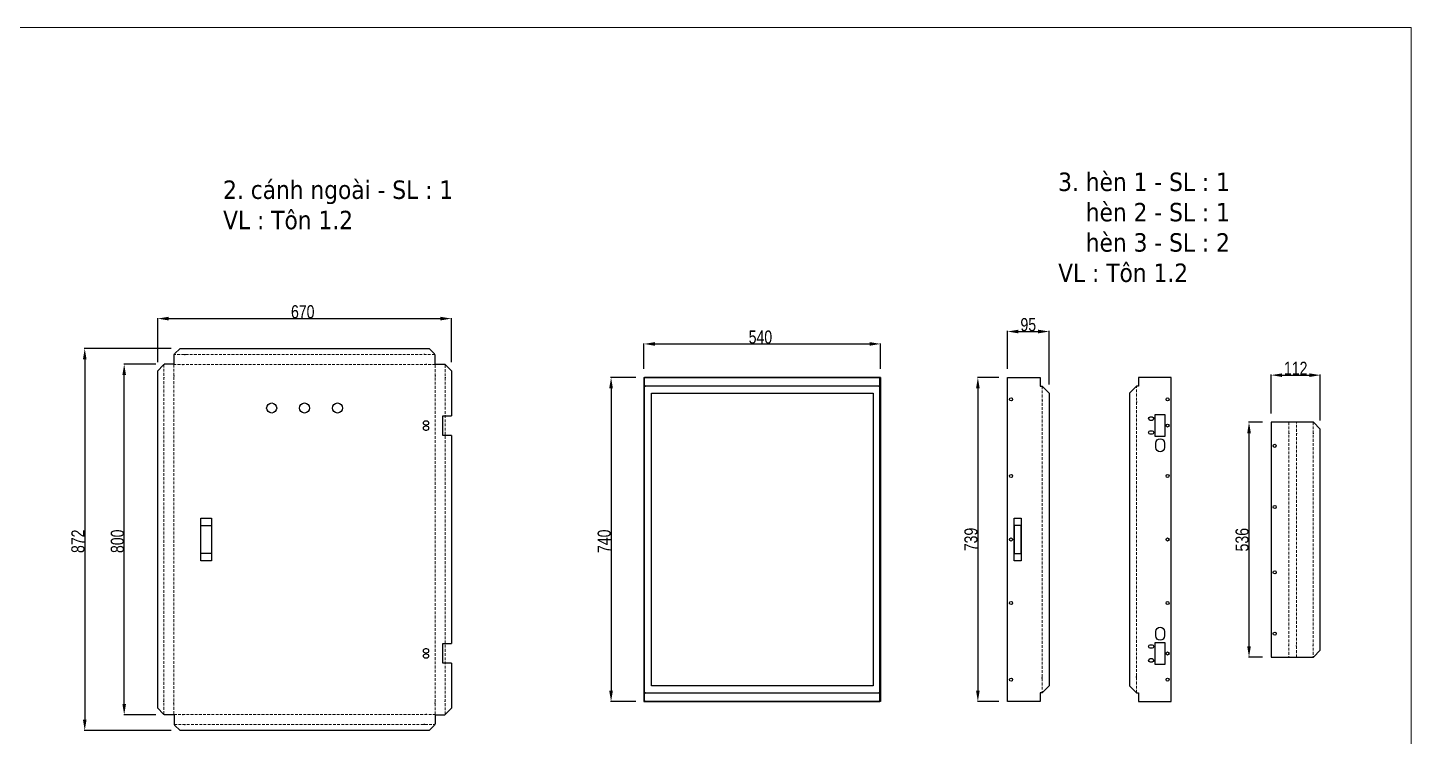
# Model space of a CAD drawing. Header units: inches. Extents: x 21 to 136330, y 8 to 58290.
# Drawn here: x 119829 to 122985, y 24653 to 26270 of the extents above; entities that cross this region are included whole.
import ezdxf
from ezdxf.enums import TextEntityAlignment as Align

# ---------------------------------------------------------------- set-up
doc = ezdxf.new("R2010")
doc.units = ezdxf.units.IN
doc.header["$MEASUREMENT"] = 0
doc.linetypes.add('HIDDEN', pattern=[9.525, 6.35, -3.175])
doc.layers.add('0 TĂNG CỨNG', color=7, linetype='Continuous', lineweight=15)
doc.layers.add('@.0.DM. NÉT ĐỨT', color=8, linetype='HIDDEN', lineweight=9)
doc.layers.add('@.0.DM. KÍCH THƯỚC', color=8, linetype='Continuous', transparency=0.2)
doc.layers.add('@.0.DM. KÍCH THƯỚC @ 1', color=8, linetype='Continuous', transparency=0.2)
for name, color, linetype in [('@.0.DM. NÉT CHÍNH', 7, 'Continuous'), ('@.DM. NÉT CẮT', 2, 'Continuous'), ('@.DM. ĐIỂM DẤU', 1, 'Continuous')]:
    doc.layers.add(name, color=color, linetype=linetype)
doc.styles.add('ARIAL', font='arial.ttf')
doc.styles.add('Note Text (ISO)', font='tahoma.ttf')
doc.styles.add('roman', font='roman.shx', dxfattribs={"width": 0.8})
doc.styles.add('Tahoma (Input Text)', font='tahoma.ttf')
doc.dimstyles.new('Kích thước Duy Mạnh', dxfattribs={"dimtxt": 30, "dimasz": 25, "dimexe": 1.25, "dimexo": 20, "dimtad": 1, "dimdec": 1, "dimtxsty": 'roman', "dimcen": 2.5, "dimclrd": 8, "dimclre": 8, "dimclrt": 2, "dimadec": 0, "dimazin": 0, "dimtfac": 1, "dimtdec": 1, "dimtix": 1, "dimtmove": 0, "dimatfit": 3, "dimfxl": 1, "dimtfillclr": 1, "dimarcsym": 0})

# ---------------------------------------------------------------- blocks, each defined once
blk = doc.blocks.new('*D1852')
at = {"layer": '@.0.DM. KÍCH THƯỚC', "color": 8, "lineweight": -2, "transparency": 16777216}
for p, q in [((121234.9, 25491.8), (121234.9, 25549.6)), ((121774.4, 25491.8), (121774.4, 25549.6))]:
    blk.add_line(p, q, dxfattribs=at)
at = {"layer": '@.0.DM. KÍCH THƯỚC', "lineweight": -2, "transparency": 16777216}
blk.add_line((121259.9, 25548.3), (121749.4, 25548.3), dxfattribs=at)
at = {"layer": '@.0.DM. KÍCH THƯỚC', "transparency": 16777216}
for points in [[(121259.9, 25552.5), (121259.9, 25544.2), (121234.9, 25548.3)], [(121749.4, 25552.5), (121749.4, 25544.2), (121774.4, 25548.3)]]:
    blk.add_solid(points, dxfattribs=at)
at = {"layer": 'Defpoints', "color": 0, "transparency": 16777216}
for p in [(121774.4, 25548.3), (121234.9, 25471.8), (121774.4, 25471.8)]:
    blk.add_point(p, dxfattribs=at)
at = {"layer": '@.0.DM. KÍCH THƯỚC', "color": 2, "transparency": 16777216, "insert": (121473.8, 25579), "char_height": 30, "attachment_point": 1, "style": 'roman'}
blk.add_mtext('540', dxfattribs=at)
blk = doc.blocks.new('*D1853')
at = {"layer": '@.0.DM. KÍCH THƯỚC', "color": 8, "lineweight": -2, "transparency": 16777216}
for p, q in [((121216.1, 25471.9), (121158.7, 25471.9)), ((121216.1, 24732.4), (121158.7, 24732.4))]:
    blk.add_line(p, q, dxfattribs=at)
at = {"layer": '@.0.DM. KÍCH THƯỚC', "lineweight": -2, "transparency": 16777216}
blk.add_line((121160, 25446.9), (121160, 24757.4), dxfattribs=at)
at = {"layer": '@.0.DM. KÍCH THƯỚC', "transparency": 16777216}
for points in [[(121155.8, 25446.9), (121164.1, 25446.9), (121160, 25471.9)], [(121155.8, 24757.4), (121164.1, 24757.4), (121160, 24732.4)]]:
    blk.add_solid(points, dxfattribs=at)
at = {"layer": 'Defpoints', "color": 0, "transparency": 16777216}
for p in [(121236.1, 25471.9), (121160, 24732.4), (121236.1, 24732.4)]:
    blk.add_point(p, dxfattribs=at)
at = {"layer": '@.0.DM. KÍCH THƯỚC', "color": 2, "transparency": 16777216, "insert": (121129.3, 25071.3), "char_height": 30, "attachment_point": 1, "rotation": 90, "style": 'roman'}
blk.add_mtext('740', dxfattribs=at)
blk = doc.blocks.new('KHUNG KT1')
at = {"color": 7}
blk.add_lwpolyline([(0, 0), (7128, 0), (7128, -5040), (0, -5040)], close=True, dxfattribs=at)
at = {"color": 1, "style": 'Tahoma (Input Text)', "flags": 8}
for tag, p in [('#03', (1514.7, -4846.3)), ('#01', (328.9, -4851.1)), ('#05', (2819, -4851.1)), ('#07', (4424, -4851.1)), ('#09', (5172.9, -4851.1)), ('#02', (189.8, -4995.1)), ('#04', (1755.3, -4995.1)), ('#06', (2727.8, -4995.1)), ('#08', (4382.7, -4995.1)), ('#10', (5172.9, -4995.1))]:
    blk.add_attdef(tag, p, '', height=60, dxfattribs=at)
blk.add_attdef('#11', text='', height=60, dxfattribs=at).set_placement((6996, -4961.6), align=Align.CENTER)
at = {"layer": '0 TĂNG CỨNG', "color": 1, "style": 'ARIAL'}
blk.add_attdef('#12', (852.8, -4987.6), '', height=60, dxfattribs=at)
blk = doc.blocks.new('*D1876')
at = {"layer": '@.0.DM. KÍCH THƯỚC', "color": 8, "lineweight": -2, "transparency": 16777216}
for p, q in [((120157, 25538), (119958.4, 25538)), ((120157, 24666.3), (119958.4, 24666.3))]:
    blk.add_line(p, q, dxfattribs=at)
at = {"layer": '@.0.DM. KÍCH THƯỚC', "lineweight": -2, "transparency": 16777216}
blk.add_line((119959.6, 25513), (119959.6, 24691.3), dxfattribs=at)
at = {"layer": '@.0.DM. KÍCH THƯỚC', "transparency": 16777216}
for points in [[(119955.5, 25513), (119963.8, 25513), (119959.6, 25538)], [(119955.5, 24691.3), (119963.8, 24691.3), (119959.6, 24666.3)]]:
    blk.add_solid(points, dxfattribs=at)
at = {"layer": 'Defpoints', "color": 0, "transparency": 16777216}
for p in [(120177, 25538), (119959.6, 24666.3), (120177, 24666.3)]:
    blk.add_point(p, dxfattribs=at)
at = {"layer": '@.0.DM. KÍCH THƯỚC', "color": 2, "transparency": 16777216, "insert": (119929, 25071.3), "char_height": 30, "attachment_point": 1, "rotation": 90, "style": 'roman'}
blk.add_mtext('872', dxfattribs=at)
blk = doc.blocks.new('*D1877')
at = {"layer": '@.0.DM. KÍCH THƯỚC', "color": 8, "lineweight": -2, "transparency": 16777216}
for p, q in [((120126.1, 25507.1), (120126.1, 25607.3)), ((120795.8, 25507.1), (120795.8, 25607.3))]:
    blk.add_line(p, q, dxfattribs=at)
at = {"layer": '@.0.DM. KÍCH THƯỚC', "lineweight": -2, "transparency": 16777216}
blk.add_line((120151.1, 25606.1), (120770.8, 25606.1), dxfattribs=at)
at = {"layer": '@.0.DM. KÍCH THƯỚC', "transparency": 16777216}
for points in [[(120151.1, 25610.3), (120151.1, 25601.9), (120126.1, 25606.1)], [(120770.8, 25610.3), (120770.8, 25601.9), (120795.8, 25606.1)]]:
    blk.add_solid(points, dxfattribs=at)
at = {"layer": 'Defpoints', "color": 0, "transparency": 16777216}
for p in [(120795.8, 25606.1), (120126.1, 25487.1), (120795.8, 25487.1)]:
    blk.add_point(p, dxfattribs=at)
at = {"layer": '@.0.DM. KÍCH THƯỚC', "color": 2, "transparency": 16777216, "insert": (120430, 25636.7), "char_height": 30, "attachment_point": 1, "style": 'roman'}
blk.add_mtext('670', dxfattribs=at)
blk = doc.blocks.new('*D1878')
at = {"layer": '@.0.DM. KÍCH THƯỚC', "color": 8, "lineweight": -2, "transparency": 16777216}
for p, q in [((120121.4, 25502.2), (120048.4, 25502.2)), ((120121.4, 24702.2), (120048.4, 24702.2))]:
    blk.add_line(p, q, dxfattribs=at)
at = {"layer": '@.0.DM. KÍCH THƯỚC', "lineweight": -2, "transparency": 16777216}
blk.add_line((120049.6, 24727.2), (120049.6, 25477.2), dxfattribs=at)
at = {"layer": '@.0.DM. KÍCH THƯỚC', "transparency": 16777216}
for points in [[(120045.5, 25477.2), (120053.8, 25477.2), (120049.6, 25502.2)], [(120045.5, 24727.2), (120053.8, 24727.2), (120049.6, 24702.2)]]:
    blk.add_solid(points, dxfattribs=at)
at = {"layer": 'Defpoints', "color": 0, "transparency": 16777216}
for p in [(120049.6, 25502.2), (120141.4, 25502.2), (120141.4, 24702.2)]:
    blk.add_point(p, dxfattribs=at)
at = {"layer": '@.0.DM. KÍCH THƯỚC', "color": 2, "transparency": 16777216, "insert": (120019, 25071.3), "char_height": 30, "attachment_point": 1, "rotation": 90, "style": 'roman'}
blk.add_mtext('800', dxfattribs=at)
blk = doc.blocks.new('*D1905')
at = {"layer": '@.0.DM. KÍCH THƯỚC', "color": 8, "lineweight": -2, "transparency": 16777216}
for p, q in [((122044.1, 25471.8), (121995.3, 25471.8)), ((122044.1, 24732.5), (121995.3, 24732.5))]:
    blk.add_line(p, q, dxfattribs=at)
at = {"layer": '@.0.DM. KÍCH THƯỚC', "lineweight": -2, "transparency": 16777216}
blk.add_line((121996.5, 25446.8), (121996.5, 24757.5), dxfattribs=at)
at = {"layer": '@.0.DM. KÍCH THƯỚC', "transparency": 16777216}
for points in [[(121992.4, 25446.8), (122000.7, 25446.8), (121996.5, 25471.8)], [(121992.4, 24757.5), (122000.7, 24757.5), (121996.5, 24732.5)]]:
    blk.add_solid(points, dxfattribs=at)
at = {"layer": 'Defpoints', "color": 0, "transparency": 16777216}
for p in [(122064.1, 25471.8), (121996.5, 24732.5), (122064.1, 24732.5)]:
    blk.add_point(p, dxfattribs=at)
at = {"layer": '@.0.DM. KÍCH THƯỚC', "color": 2, "transparency": 16777216, "insert": (121980.9, 25102.2), "char_height": 30, "attachment_point": 5, "rotation": 90, "style": 'roman'}
blk.add_mtext('739', dxfattribs=at)
blk = doc.blocks.new('*D1906')
at = {"layer": '@.0.DM. KÍCH THƯỚC', "color": 8, "lineweight": -2, "transparency": 16777216}
for p, q in [((122645.4, 25369.6), (122613.7, 25369.6)), ((122645.4, 24833.7), (122613.7, 24833.7))]:
    blk.add_line(p, q, dxfattribs=at)
at = {"layer": '@.0.DM. KÍCH THƯỚC', "lineweight": -2, "transparency": 16777216}
blk.add_line((122614.9, 24858.7), (122614.9, 25344.6), dxfattribs=at)
at = {"layer": '@.0.DM. KÍCH THƯỚC', "transparency": 16777216}
for points in [[(122610.8, 25344.6), (122619.1, 25344.6), (122614.9, 25369.6)], [(122610.8, 24858.7), (122619.1, 24858.7), (122614.9, 24833.7)]]:
    blk.add_solid(points, dxfattribs=at)
at = {"layer": 'Defpoints', "color": 0, "transparency": 16777216}
for p in [(122614.9, 25369.6), (122665.4, 25369.6), (122665.4, 24833.7)]:
    blk.add_point(p, dxfattribs=at)
at = {"layer": '@.0.DM. KÍCH THƯỚC', "color": 2, "transparency": 16777216, "insert": (122599.3, 25101.7), "char_height": 30, "attachment_point": 5, "rotation": 90, "style": 'roman'}
blk.add_mtext('536', dxfattribs=at)
blk = doc.blocks.new('*D1917')
at = {"layer": '@.0.DM. KÍCH THƯỚC', "color": 8, "lineweight": -2, "transparency": 16777216}
for p, q in [((122064.1, 25491.8), (122064.1, 25577.9)), ((122159, 25456.1), (122159, 25577.9))]:
    blk.add_line(p, q, dxfattribs=at)
at = {"layer": '@.0.DM. KÍCH THƯỚC', "lineweight": -2, "transparency": 16777216}
blk.add_line((122089.1, 25576.6), (122134, 25576.6), dxfattribs=at)
at = {"layer": '@.0.DM. KÍCH THƯỚC', "transparency": 16777216}
for points in [[(122089.1, 25580.8), (122089.1, 25572.4), (122064.1, 25576.6)], [(122134, 25580.8), (122134, 25572.4), (122159, 25576.6)]]:
    blk.add_solid(points, dxfattribs=at)
at = {"layer": 'Defpoints', "color": 0, "transparency": 16777216}
for p in [(122159, 25576.6), (122064.1, 25471.8), (122159, 25436.1)]:
    blk.add_point(p, dxfattribs=at)
at = {"layer": '@.0.DM. KÍCH THƯỚC', "color": 2, "transparency": 16777216, "insert": (122111.5, 25592.2), "char_height": 30, "attachment_point": 5, "style": 'roman'}
blk.add_mtext('95', dxfattribs=at)
blk = doc.blocks.new('*D1918')
at = {"layer": '@.0.DM. KÍCH THƯỚC', "color": 8, "lineweight": -2, "transparency": 16777216}
for p, q in [((122665.4, 25389.6), (122665.4, 25478.3)), ((122777.4, 25373.9), (122777.4, 25478.3))]:
    blk.add_line(p, q, dxfattribs=at)
at = {"layer": '@.0.DM. KÍCH THƯỚC', "lineweight": -2, "transparency": 16777216}
blk.add_line((122690.4, 25477.1), (122752.4, 25477.1), dxfattribs=at)
at = {"layer": '@.0.DM. KÍCH THƯỚC', "transparency": 16777216}
for points in [[(122690.4, 25481.2), (122690.4, 25472.9), (122665.4, 25477.1)], [(122752.4, 25481.2), (122752.4, 25472.9), (122777.4, 25477.1)]]:
    blk.add_solid(points, dxfattribs=at)
at = {"layer": 'Defpoints', "color": 0, "transparency": 16777216}
for p in [(122777.4, 25477.1), (122665.4, 25369.6), (122777.4, 25353.9)]:
    blk.add_point(p, dxfattribs=at)
at = {"layer": '@.0.DM. KÍCH THƯỚC', "color": 2, "transparency": 16777216, "insert": (122721.4, 25492.7), "char_height": 30, "attachment_point": 5, "style": 'roman'}
blk.add_mtext('112', dxfattribs=at)

msp = doc.modelspace()

# ---------------------------------------------------------------- linework, layer by layer
at = {"layer": '@.0.DM. KÍCH THƯỚC'}
for points in [[(120224.6855, 25134.1553), (120248.9355, 25134.1553), (120248.9355, 25070.1553), (120224.6855, 25070.1553)], [(122095.0802, 25134.1553), (122079.0802, 25134.1553), (122079.0802, 25070.1553), (122095.0802, 25070.1553)]]:
    msp.add_lwpolyline(points, close=True, dxfattribs=at)
at = {"layer": '@.0.DM. NÉT CHÍNH'}
for p, q in [((120164.4062, 25525.384), (120177.0062, 25537.984)), ((120177.0062, 25537.984), (120744.8648, 25537.984)), ((120757.4648, 25525.384), (120744.8648, 25537.984)), ((120126.1069, 25487.0846), (120138.7069, 25499.6846)), ((120162.2927, 25502.1553), (120141.4212, 25502.1553)), ((120163.3355, 25522.6697), (120163.6162, 25523.3812)), ((120163.3355, 25502.1553), (120163.3355, 25522.6697)), ((120163.3355, 25502.1553), (120163.3355, 25501.1125)), ((120163.6162, 25523.3812), (120163.6924, 25523.5744)), ((120163.6924, 25523.5744), (120164.4062, 25525.384)), ((120758.1786, 25523.5744), (120757.4648, 25525.384)), ((120758.2549, 25523.3812), (120758.1786, 25523.5744)), ((120758.5355, 25522.6697), (120758.2549, 25523.3812)), ((120758.5355, 25502.1553), (120758.5355, 25522.6697)), ((120758.5355, 25502.1553), (120758.5355, 25501.1125)), ((120759.5784, 25502.1553), (120780.4499, 25502.1553)), ((120795.7642, 25487.0846), (120783.1642, 25499.6846)), ((120126.1069, 24717.226), (120126.1069, 25487.0846)), ((120795.7642, 25487.0846), (120795.7642, 25384.6553)), ((121234.8714, 25471.8346), (121236.0714, 25471.8346)), ((121234.8714, 25471.8346), (121234.8714, 24732.476)), ((121236.0714, 24732.476), (121236.0714, 25471.8346)), ((121236.1421, 25470.7053), (121236.1421, 25471.9053)), ((121773.1007, 25471.9053), (121236.1421, 25471.9053)), ((121773.1007, 25470.7053), (121236.1421, 25470.7053)), ((121236.1421, 25469.5053), (121236.1421, 25470.7053)), ((121236.1421, 25454.3053), (121236.1421, 25469.5053)), ((121773.1007, 25470.7053), (121773.1007, 25471.9053)), ((121773.1007, 25469.5053), (121773.1007, 25470.7053)), ((121773.1007, 25469.5053), (121773.1007, 25454.3053)), ((121773.1714, 24732.476), (121773.1714, 25471.8346)), ((121774.3714, 25471.8346), (121773.1714, 25471.8346)), ((121774.3714, 25471.8346), (121774.3714, 24732.476)), ((121234.8714, 25451.8346), (121236.0714, 25451.8346)), ((121236.1421, 25454.3053), (121236.1421, 25451.9053)), ((121236.1421, 25453.1053), (121773.1007, 25453.1053)), ((121773.1007, 25451.9053), (121236.1421, 25451.9053)), ((121251.8714, 24768.2053), (121251.8714, 25436.1053)), ((121251.8714, 25436.1053), (121757.3714, 25436.1053)), ((121757.3714, 25436.1053), (121757.3714, 24768.2053)), ((121773.1007, 25451.9053), (121773.1007, 25454.3053)), ((121773.1714, 25451.8346), (121774.3714, 25451.8346)), ((120776.3499, 25384.6553), (120795.7642, 25384.6553)), ((120776.3499, 25339.6553), (120776.3499, 25384.6553)), ((120795.7642, 25339.6553), (120776.3499, 25339.6553)), ((120795.7642, 25339.6553), (120795.7642, 24864.6553)), ((120776.3499, 24864.6553), (120795.7642, 24864.6553)), ((120776.3499, 24819.6553), (120776.3499, 24864.6553)), ((120795.7642, 24819.6553), (120776.3499, 24819.6553)), ((120795.7642, 24819.6553), (120795.7642, 24717.226)), ((121234.8714, 24778.976), (121236.0714, 24778.976)), ((121773.1714, 24778.976), (121774.3714, 24778.976)), ((121236.0714, 24752.476), (121234.8714, 24752.476)), ((121236.1421, 24752.4053), (121773.1007, 24752.4053)), ((121236.1421, 24752.4053), (121236.1421, 24750.0053)), ((121773.1007, 24751.2053), (121236.1421, 24751.2053)), ((121236.1421, 24734.8053), (121236.1421, 24750.0053)), ((121757.3714, 24768.2053), (121251.8714, 24768.2053)), ((121773.1007, 24750.0053), (121773.1007, 24752.4053)), ((121773.1007, 24750.0053), (121773.1007, 24734.8053)), ((121774.3714, 24752.476), (121773.1714, 24752.476)), ((120126.1069, 24717.226), (120138.7069, 24704.626)), ((120795.7642, 24717.226), (120783.1642, 24704.626)), ((121234.8714, 24732.476), (121236.0714, 24732.476)), ((121236.1421, 24734.8053), (121236.1421, 24733.6053)), ((121236.1421, 24733.6053), (121773.1007, 24733.6053)), ((121236.1421, 24733.6053), (121236.1421, 24732.4053)), ((121236.1421, 24732.4053), (121773.1007, 24732.4053)), ((121773.1007, 24734.8053), (121773.1007, 24733.6053)), ((121773.1007, 24733.6053), (121773.1007, 24732.4053)), ((121774.3714, 24732.476), (121773.1714, 24732.476)), ((120162.2927, 24702.1553), (120141.4212, 24702.1553)), ((120163.3355, 24702.1553), (120163.3355, 24703.1982)), ((120163.3355, 24702.1553), (120163.3355, 24681.641)), ((120163.3355, 24681.641), (120163.6162, 24680.9295)), ((120163.6162, 24680.9295), (120163.6924, 24680.7362)), ((120163.6924, 24680.7362), (120164.4062, 24678.9267)), ((120164.4062, 24678.9267), (120177.0062, 24666.3267)), ((120757.4648, 24678.9267), (120744.8648, 24666.3267)), ((120758.1786, 24680.7362), (120757.4648, 24678.9267)), ((120758.2549, 24680.9295), (120758.1786, 24680.7362)), ((120758.5355, 24681.641), (120758.2549, 24680.9295)), ((120758.5355, 24702.1553), (120758.5355, 24703.1982)), ((120758.5355, 24702.1553), (120758.5355, 24681.641)), ((120759.5784, 24702.1553), (120780.4499, 24702.1553)), ((120744.8648, 24666.3267), (120177.0062, 24666.3267))]:
    msp.add_line(p, q, dxfattribs=at)
for points in [[(122158.9945, 24768.2053), (122143.2652, 24752.476), (122138.6802, 24752.476), (122138.6802, 24732.476), (122064.0802, 24732.476), (122064.0802, 25471.8346), (122138.6802, 25471.8346), (122138.6802, 25451.8346), (122143.2652, 25451.8346), (122158.9945, 25436.1053)], [(122342.2539, 25436.1053), (122342.2539, 24768.2053), (122357.9831, 24752.476), (122362.5682, 24752.476), (122362.5682, 24732.476), (122437.1682, 24732.476), (122437.1682, 25471.8346), (122362.5682, 25471.8346), (122362.5682, 25451.8346), (122357.9831, 25451.8346)], [(122761.6332, 24833.676), (122777.3625, 24849.4053), (122777.3625, 25353.9053), (122761.6332, 25369.6346), (122665.4195, 25369.6346), (122665.4195, 24833.676)]]:
    msp.add_lwpolyline(points, close=True, dxfattribs=at)
for centre, start, end in [((120163.3355, 25502.1553), 180, 270), ((120758.5355, 25502.1553), 270, 0), ((120163.3355, 24702.1553), 90, 180), ((120758.5355, 24702.1553), 0, 90)]:
    msp.add_arc(centre, 1.0428, start, end, dxfattribs=at)
for points in [[(120140.5164, 25501.571), (120139.878, 25501.0504), (120139.2925, 25500.3655), (120138.7069, 25499.6846)], [(120141.4212, 25502.1553), (120141.1077, 25502.0086), (120140.8064, 25501.8074), (120140.5164, 25501.571)], [(120780.4499, 25502.1553), (120780.7633, 25502.0086), (120781.0647, 25501.8074), (120781.3546, 25501.571)], [(120781.3546, 25501.571), (120781.9931, 25501.0504), (120782.5786, 25500.3655), (120783.1642, 25499.6846)], [(120140.5164, 24702.7397), (120139.878, 24703.2602), (120139.2925, 24703.9452), (120138.7069, 24704.626)], [(120141.4212, 24702.1553), (120141.1077, 24702.3021), (120140.8064, 24702.5032), (120140.5164, 24702.7397)], [(120780.4499, 24702.1553), (120780.7633, 24702.3021), (120781.0647, 24702.5032), (120781.3546, 24702.7397)], [(120781.3546, 24702.7397), (120781.9931, 24703.2602), (120782.5786, 24703.9452), (120783.1642, 24704.626)]]:
    msp.add_open_spline(points, degree=3, dxfattribs=at)
for points, knots in [([(121237.2714, 25450.7053), (121236.4033, 25450.9654), (121235.5541, 25451.2255), (121235.1489, 25451.4855), (121234.9676, 25451.6019), (121234.8714, 25451.7183), (121234.8714, 25451.8346)], [0, 0, 0, 0, 1.085203259, 1.085203259, 1.085203259, 1.570796327, 1.570796327, 1.570796327, 1.570796327]), ([(121237.2714, 25450.7053), (121236.7552, 25451.0146), (121236.261, 25451.3239), (121236.1182, 25451.6331), (121236.0872, 25451.7003), (121236.0714, 25451.7675), (121236.0714, 25451.8346)], [0, 0, 0, 0, 1.290531436, 1.290531436, 1.290531436, 1.570796327, 1.570796327, 1.570796327, 1.570796327]), ([(121236.1421, 25453.1053), (121236.4022, 25453.1053), (121236.6623, 25452.5933), (121236.9223, 25451.8255), (121237.0387, 25451.4819), (121237.1551, 25451.0938), (121237.2714, 25450.7053)], [0, 0, 0, 0, 1.085203259, 1.085203259, 1.085203259, 1.570796327, 1.570796327, 1.570796327, 1.570796327]), ([(121237.2714, 25450.7053), (121236.9622, 25451.2215), (121236.6529, 25451.7157), (121236.3436, 25451.8585), (121236.2765, 25451.8895), (121236.2093, 25451.9053), (121236.1421, 25451.9053)], [0, 0, 0, 0, 1.290531436, 1.290531436, 1.290531436, 1.570796327, 1.570796327, 1.570796327, 1.570796327]), ([(121771.9714, 25450.7053), (121772.2315, 25451.5735), (121772.4915, 25452.4227), (121772.7516, 25452.8279), (121772.868, 25453.0092), (121772.9843, 25453.1053), (121773.1007, 25453.1053)], [0, 0, 0, 0, 1.085203259, 1.085203259, 1.085203259, 1.570796327, 1.570796327, 1.570796327, 1.570796327]), ([(121771.9714, 25450.7053), (121772.2807, 25451.2215), (121772.59, 25451.7157), (121772.8992, 25451.8585), (121772.9664, 25451.8895), (121773.0335, 25451.9053), (121773.1007, 25451.9053)], [0, 0, 0, 0, 1.290531436, 1.290531436, 1.290531436, 1.570796327, 1.570796327, 1.570796327, 1.570796327]), ([(121774.3714, 25451.8346), (121774.3714, 25451.5746), (121773.8594, 25451.3145), (121773.0916, 25451.0544), (121772.748, 25450.9381), (121772.3599, 25450.8217), (121771.9714, 25450.7053)], [0, 0, 0, 0, 1.085203259, 1.085203259, 1.085203259, 1.570796327, 1.570796327, 1.570796327, 1.570796327]), ([(121771.9714, 25450.7053), (121772.4876, 25451.0146), (121772.9818, 25451.3239), (121773.1246, 25451.6331), (121773.1556, 25451.7003), (121773.1714, 25451.7675), (121773.1714, 25451.8346)], [0, 0, 0, 0, 1.290531436, 1.290531436, 1.290531436, 1.570796327, 1.570796327, 1.570796327, 1.570796327]), ([(121234.8714, 24752.476), (121234.8714, 24752.7361), (121235.3835, 24752.9962), (121236.1513, 24753.2562), (121236.4948, 24753.3726), (121236.8829, 24753.489), (121237.2714, 24753.6053)], [0, 0, 0, 0, 1.085203259, 1.085203259, 1.085203259, 1.570796327, 1.570796327, 1.570796327, 1.570796327]), ([(121237.2714, 24753.6053), (121236.7552, 24753.2961), (121236.261, 24752.9868), (121236.1182, 24752.6775), (121236.0872, 24752.6104), (121236.0714, 24752.5432), (121236.0714, 24752.476)], [0, 0, 0, 0, 1.290531436, 1.290531436, 1.290531436, 1.570796327, 1.570796327, 1.570796327, 1.570796327]), ([(121237.2714, 24753.6053), (121237.0114, 24752.7372), (121236.7513, 24751.888), (121236.4912, 24751.4828), (121236.3749, 24751.3015), (121236.2585, 24751.2053), (121236.1421, 24751.2053)], [0, 0, 0, 0, 1.085203259, 1.085203259, 1.085203259, 1.570796327, 1.570796327, 1.570796327, 1.570796327]), ([(121237.2714, 24753.6053), (121236.9622, 24753.0891), (121236.6529, 24752.5949), (121236.3436, 24752.4522), (121236.2765, 24752.4211), (121236.2093, 24752.4053), (121236.1421, 24752.4053)], [0, 0, 0, 0, 1.290531436, 1.290531436, 1.290531436, 1.570796327, 1.570796327, 1.570796327, 1.570796327]), ([(121771.9714, 24753.6053), (121772.8396, 24753.3453), (121773.6888, 24753.0852), (121774.094, 24752.8251), (121774.2753, 24752.7088), (121774.3714, 24752.5924), (121774.3714, 24752.476)], [0, 0, 0, 0, 1.085203259, 1.085203259, 1.085203259, 1.570796327, 1.570796327, 1.570796327, 1.570796327]), ([(121773.1007, 24751.2053), (121772.8407, 24751.2053), (121772.5806, 24751.7174), (121772.3205, 24752.4852), (121772.2042, 24752.8287), (121772.0878, 24753.2169), (121771.9714, 24753.6053)], [0, 0, 0, 0, 1.085203259, 1.085203259, 1.085203259, 1.570796327, 1.570796327, 1.570796327, 1.570796327]), ([(121771.9714, 24753.6053), (121772.4876, 24753.2961), (121772.9818, 24752.9868), (121773.1246, 24752.6775), (121773.1556, 24752.6104), (121773.1714, 24752.5432), (121773.1714, 24752.476)], [0, 0, 0, 0, 1.290531436, 1.290531436, 1.290531436, 1.570796327, 1.570796327, 1.570796327, 1.570796327]), ([(121771.9714, 24753.6053), (121772.2807, 24753.0891), (121772.59, 24752.5949), (121772.8992, 24752.4522), (121772.9664, 24752.4211), (121773.0335, 24752.4053), (121773.1007, 24752.4053)], [0, 0, 0, 0, 1.290531436, 1.290531436, 1.290531436, 1.570796327, 1.570796327, 1.570796327, 1.570796327])]:
    msp.add_open_spline(points, degree=3, knots=knots, dxfattribs=at)
at = {"layer": '@.0.DM. NÉT ĐỨT'}
for p, q in [((120140.064, 25501.1685), (120140.064, 24703.1422)), ((120758.0002, 25524.0268), (120163.8709, 25524.0268)), ((120781.807, 24703.1405), (120781.807, 25501.169)), ((122143.0373, 25451.8346), (122143.0373, 24752.476)), ((122358.211, 24752.476), (122358.211, 25451.8346)), ((122705.5767, 25369.6346), (122705.5767, 24833.676)), ((122723.491, 24833.676), (122723.491, 25369.6346)), ((122761.4053, 25369.6346), (122761.4053, 24833.676)), ((120163.8709, 24680.2838), (120758.0002, 24680.2838))]:
    msp.add_line(p, q, dxfattribs=at)
msp.add_lwpolyline([(120758.8927, 25501.1125), (120162.9784, 25501.1125), (120162.9784, 24703.1982), (120758.8927, 24703.1982)], close=True, dxfattribs=at)
at = {"layer": '@.DM. NÉT CẮT'}
for points in [[(120738.9355, 25363.1553), (120736.9355, 25363.1553, -1), (120736.9355, 25373.1553), (120738.9355, 25373.1553, -1)], [(122393.6682, 25373.9053), (122389.6682, 25373.9053, -1), (122389.6682, 25381.9053), (122393.6682, 25381.9053, -1)], [(120738.9355, 25351.1553), (120736.9355, 25351.1553, -1), (120736.9355, 25361.1553), (120738.9355, 25361.1553, -1)], [(122389.6682, 25350.4053), (122393.6682, 25350.4053, -1), (122393.6682, 25342.4053), (122389.6682, 25342.4053, -1)], [(122402.1682, 25312.1553), (122402.1682, 25322.1553, -1), (122422.1682, 25322.1553), (122422.1682, 25312.1553, -1)], [(122402.1682, 24882.1553), (122402.1682, 24892.1553, -1), (122422.1682, 24892.1553), (122422.1682, 24882.1553, -1)], [(120738.9355, 24843.1553), (120736.9355, 24843.1553, -1), (120736.9355, 24853.1553), (120738.9355, 24853.1553, -1)], [(120738.9355, 24831.1553), (120736.9355, 24831.1553, -1), (120736.9355, 24841.1553), (120738.9355, 24841.1553, -1)], [(122393.6682, 24853.9053), (122389.6682, 24853.9053, -1), (122389.6682, 24861.9053), (122393.6682, 24861.9053, -1)], [(122389.6682, 24830.4053), (122393.6682, 24830.4053, -1), (122393.6682, 24822.4053), (122389.6682, 24822.4053, -1)]]:
    msp.add_lwpolyline(points, format="xyb", close=True, dxfattribs=at)
for points in [[(122401.1682, 25387.1553), (122423.1682, 25387.1553), (122423.1682, 25337.1553), (122401.1682, 25337.1553)], [(120224.6855, 25150.6553), (120248.9355, 25150.6553), (120248.9355, 25053.6553), (120224.6855, 25053.6553)], [(122079.0802, 25150.6553), (122095.0802, 25150.6553), (122095.0802, 25053.6553), (122079.0802, 25053.6553)], [(122401.1682, 24867.1553), (122423.1682, 24867.1553), (122423.1682, 24817.1553), (122401.1682, 24817.1553)]]:
    msp.add_lwpolyline(points, close=True, dxfattribs=at)
for centre, radius in [((120385.9355, 25402.1553), 11.5), ((120460.9355, 25402.1553), 11.5), ((120535.9355, 25402.1553), 11.5), ((122072.0802, 25421.8346), 3.5), ((122429.1682, 25421.8346), 3.5), ((122429.1682, 25362.1553), 3.5), ((122673.4195, 25315.9053), 3.5), ((122072.0802, 25247.1553), 3.5), ((122429.1682, 25247.1553), 3.5), ((122673.4195, 25176.1553), 3.5), ((122072.0802, 25102.1553), 3.5), ((122429.1682, 25102.1553), 3.5), ((122673.4195, 25027.1553), 3.5), ((122072.0802, 24957.1553), 3.5), ((122429.1682, 24957.1553), 3.5), ((122673.4195, 24887.4053), 3.5), ((122429.1682, 24842.1553), 3.5), ((122072.0802, 24782.476), 3.5), ((122429.1682, 24782.476), 3.5)]:
    msp.add_circle(centre, radius, dxfattribs=at)
at = {"layer": '@.DM. ĐIỂM DẤU'}
for p, q in [((120182.389, 25501.1125), (120184.389, 25501.1125)), ((120186.867, 25524.0268), (120188.867, 25524.0268)), ((120735.0041, 25524.0268), (120733.0041, 25524.0268)), ((120739.4821, 25501.1125), (120737.4821, 25501.1125)), ((120140.064, 25472.7549), (120140.064, 25470.7549)), ((120162.9784, 25476.3469), (120162.9784, 25474.3469)), ((120758.8927, 25476.3469), (120758.8927, 25474.3469)), ((120781.807, 25472.7549), (120781.807, 25470.7549)), ((122143.0373, 25419.36), (122143.0373, 25417.36)), ((122358.211, 25416.6853), (122358.211, 25414.6853)), ((122705.5767, 25344.869), (122705.5767, 25342.869)), ((122723.491, 25344.869), (122723.491, 25342.869)), ((122761.4053, 25344.869), (122761.4053, 25342.869)), ((122705.5767, 24858.4416), (122705.5767, 24860.4416)), ((122723.491, 24858.4416), (122723.491, 24860.4416)), ((122761.4053, 24858.4416), (122761.4053, 24860.4416)), ((122143.0373, 24784.9507), (122143.0373, 24786.9507)), ((122358.211, 24787.6254), (122358.211, 24789.6254)), ((120140.064, 24731.5557), (120140.064, 24733.5557)), ((120162.9784, 24727.9638), (120162.9784, 24729.9638)), ((120758.8927, 24727.9638), (120758.8927, 24729.9638)), ((120781.807, 24731.5557), (120781.807, 24733.5557)), ((120182.389, 24703.1982), (120184.389, 24703.1982)), ((120186.867, 24680.2838), (120188.867, 24680.2838)), ((120735.0041, 24680.2838), (120733.0041, 24680.2838)), ((120739.4821, 24703.1982), (120737.4821, 24703.1982))]:
    msp.add_line(p, q, dxfattribs=at)

# ---------------------------------------------------------------- block references
at = {"layer": '0 TĂNG CỨNG', "color": 1, "xscale": 0.6789308409752146, "yscale": 0.6789308409752146, "zscale": 0.6789308409752146}
msp.add_blockref('KHUNG KT1', (118145.6544, 26269.8596), dxfattribs=at)

# ---------------------------------------------------------------- texts
at = {"layer": '@.0.DM. NÉT CHÍNH', "color": 2, "char_height": 41.999999, "width": 551.411705, "attachment_point": 1, "line_spacing_factor": 0.987884, "style": 'Note Text (ISO)'}
for s, insert in [('\\fTahoma|b0|i0;3. hèn 1 - SL : 1\\P\\fTahoma|b0|i0;    hèn 2 - SL : 1\\P\\fTahoma|b0|i0;    hèn 3 - SL : 2\\P\\fTahoma|b0|i0;VL : Tôn 1.2', (122179.6534, 25939.2349)), ('\\fTahoma|b0|i0;2. cánh ngoài - SL : 1\\P\\fTahoma|b0|i0;VL : Tôn 1.2\\P', (120275.2381, 25921.21))]:
    msp.add_mtext(s, dxfattribs=dict(at, insert=insert))

# ---------------------------------------------------------------- dimensions: what is measured, and where the dimension line sits
at = {"layer": '@.0.DM. KÍCH THƯỚC @ 1'}
dim = msp.add_linear_dim(base=(120795.7642, 25606.0846), p1=(120126.1069, 25487.0846), p2=(120795.7642, 25487.0846), dimstyle='Kích thước Duy Mạnh', override={"dimscale": 1, "dimdec": 0, "dimclrd": 256, "dimtdec": 0, "dimtix": 1, "dimtofl": 0, "dimtmove": 0, "dimatfit": 1}, dxfattribs=at)
dim.commit()
dim.dimension.update_dxf_attribs({"geometry": '*D1877', "text_midpoint": (120460.8927, 25606.0846), "dimtype": 128})
for base, p1, p2, picture, middle in [((122158.9945, 25576.615), (122064.0802, 25471.8346), (122158.9945, 25436.1053), '*D1917', (122111.5373, 25592.24)), ((122777.3625, 25477.066), (122665.4195, 25369.6346), (122777.3625, 25353.9053), '*D1918', (122721.391, 25492.691))]:
    dim = msp.add_linear_dim(base=base, p1=p1, p2=p2, dimstyle='Kích thước Duy Mạnh', override={"dimscale": 1, "dimdec": 0, "dimclrd": 256, "dimtdec": 0, "dimtix": 1, "dimtofl": 0, "dimtmove": 0, "dimatfit": 1}, dxfattribs=at)
    dim.commit()
    dim.dimension.update_dxf_attribs({"geometry": picture, "text_midpoint": middle})
for base, p1, p2, angle, picture, middle in [((121774.3714218942, 25548.3445195055), (121234.8714218942, 25471.8346220066), (121774.3714218942, 25471.8346220066), 180, '*D1852', (121504.6214218942, 25548.3445195055)), ((119959.6298, 24666.3267), (120177.0062, 25537.984), (120177.0062, 24666.3267), 270, '*D1876', (119959.6298, 25102.1982)), ((120049.6343, 25502.1553), (120141.4212, 24702.1553), (120141.4212, 25502.1553), 90, '*D1878', (120049.6343, 25102.1553)), ((121159.9575941526, 24732.4053326847), (121236.1421325723, 25471.9053326847), (121236.1421325723, 24732.4053326847), 90, '*D1853', (121159.9575941526, 25102.1553326847))]:
    dim = msp.add_linear_dim(base=base, p1=p1, p2=p2, angle=angle, dimstyle='Kích thước Duy Mạnh', override={"dimscale": 1, "dimdec": 0, "dimclrd": 256, "dimtdec": 0, "dimtix": 1, "dimtofl": 0, "dimtmove": 0, "dimatfit": 1}, dxfattribs=at)
    dim.commit()
    dim.dimension.update_dxf_attribs({"geometry": picture, "text_midpoint": middle, "dimtype": 128})
for base, p1, p2, override, picture, middle in [((121996.5284, 24732.476), (122064.0802, 25471.8346), (122064.0802, 24732.476), {"dimscale": 1, "dimdec": 0, "dimclrd": 256, "dimtdec": 0, "dimtix": 1, "dimtofl": 0, "dimtmove": 0, "dimatfit": 1}, '*D1905', (121980.9034, 25102.1553)), ((122614.943, 25369.6346), (122665.4195, 24833.676), (122665.4195, 25369.6346), {"dimscale": 1, "dimdec": 0, "dimclrd": 256, "dimtdec": 0, "dimtix": 1, "dimtofl": 1, "dimtmove": 0, "dimatfit": 3}, '*D1906', (122599.318, 25101.6553))]:
    dim = msp.add_linear_dim(base=base, p1=p1, p2=p2, angle=90, dimstyle='Kích thước Duy Mạnh', override=override, dxfattribs=at)
    dim.commit()
    dim.dimension.update_dxf_attribs({"geometry": picture, "text_midpoint": middle})

doc.saveas('drawing.dxf')
